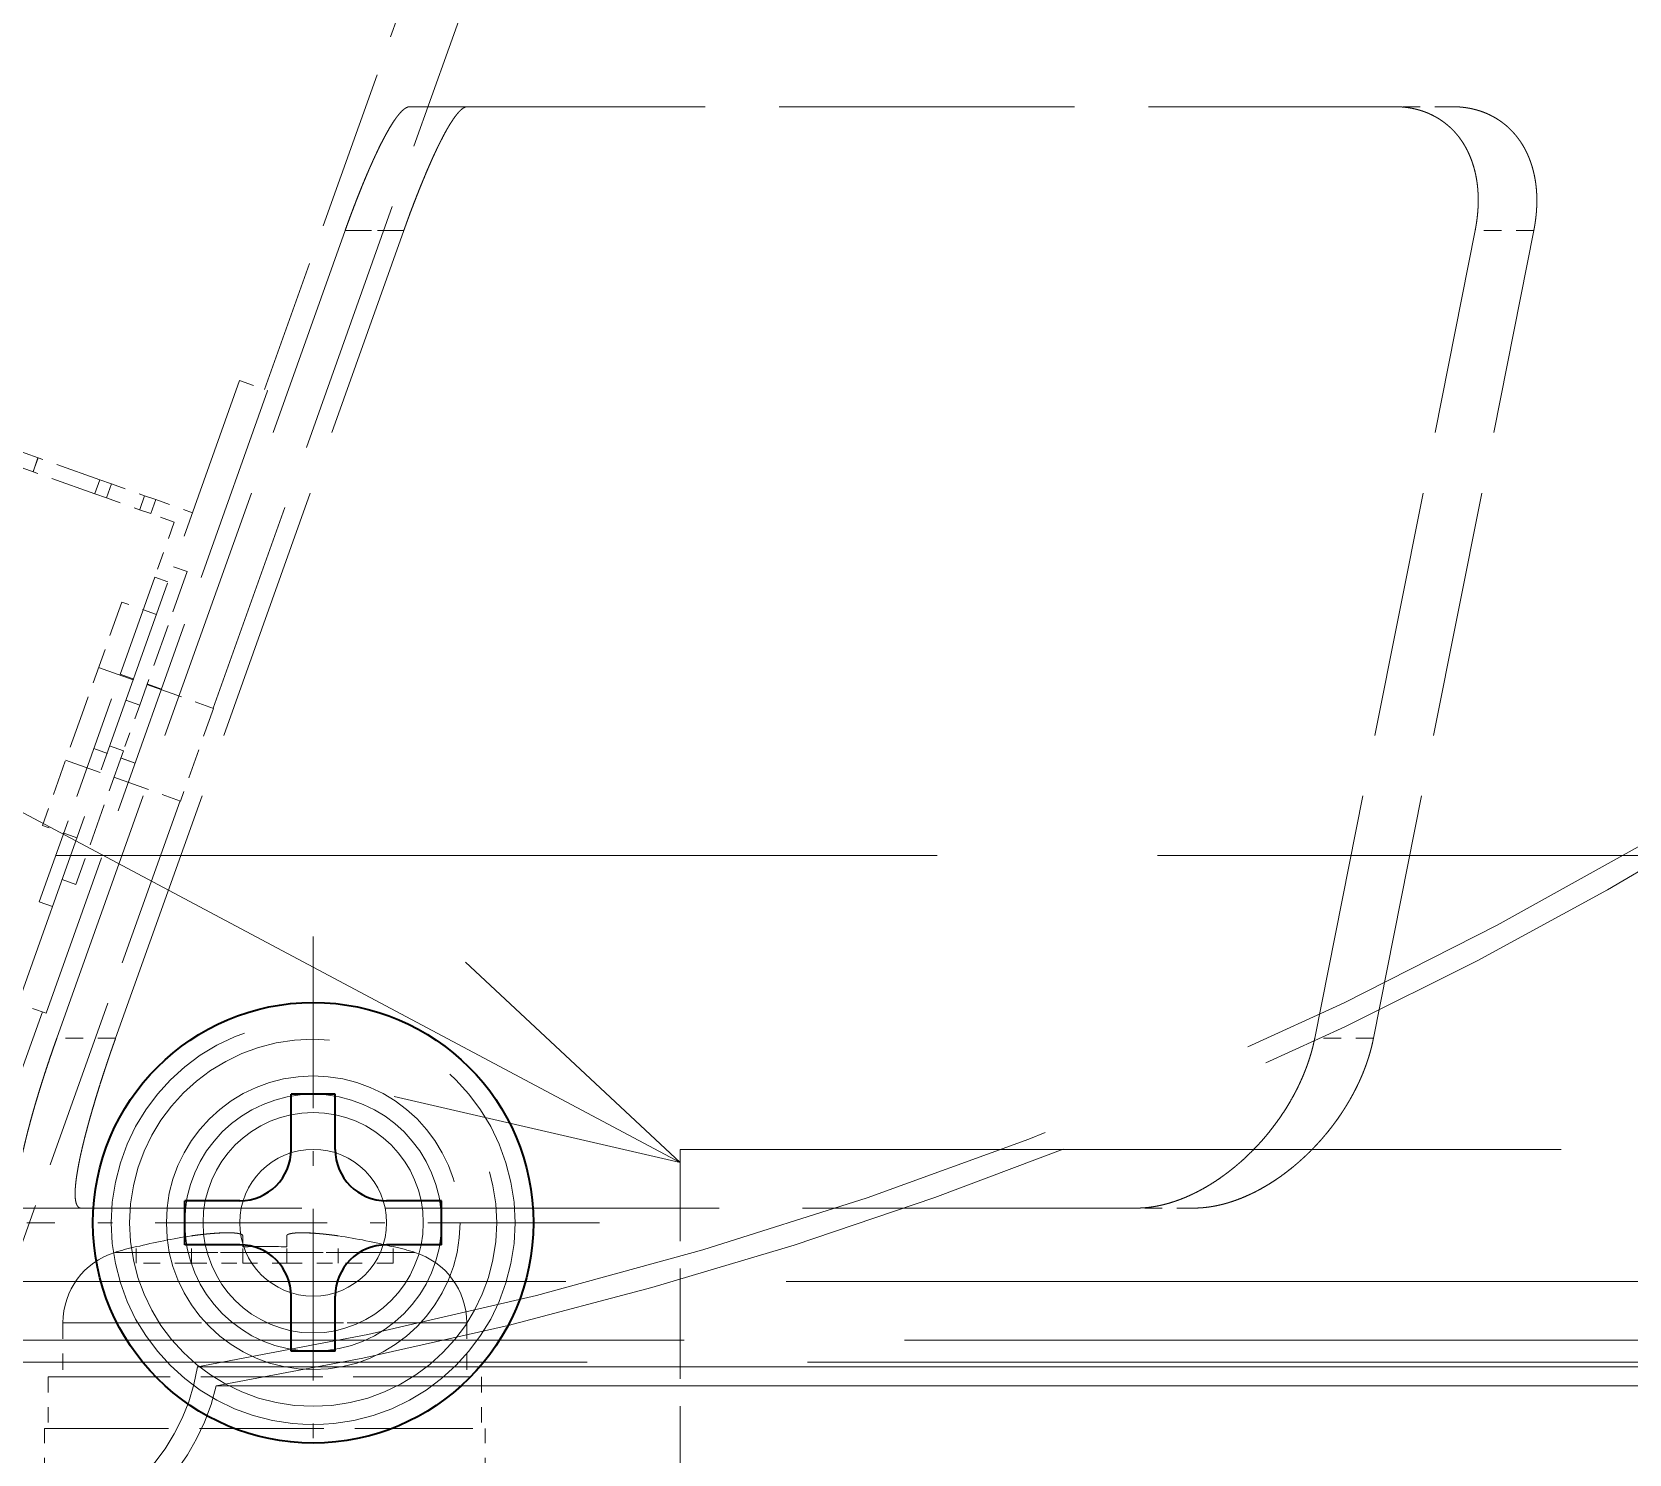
# Model space of a CAD drawing. Extents: x 23 to 587, y 4 to 413.
# Drawn here: x 67.76 to 78.64, y 218.28 to 227.96 of the extents above; entities that cross this region are included whole.
import ezdxf

# ---------------------------------------------------------------- set-up
doc = ezdxf.new("R2010")
doc.units = 0
doc.linetypes.add('DASHDOT', pattern=[18.5, 12, -3, 0.5, -3])
doc.linetypes.add('DASHED', pattern=[15, 12, -3])
doc.layers.get('0').update_dxf_attribs({"lineweight": 13})

# ---------------------------------------------------------------- blocks, each defined once
blk = doc.blocks.new('BLOCK6904')
at = {"color": 7, "linetype": 'DASHDOT', "lineweight": 13, "ltscale": 0.195}
for p, q in [((-40, 15.4), (-40, 7.6)), ((-36.1, 11.5), (-43.9, 11.5))]:
    blk.add_line(p, q, dxfattribs=at)
blk = doc.blocks.new('BLOCK6912')
at = {"color": 7, "lineweight": 13}
blk.add_line((-35, 12.32), (-87.536, 40.271), dxfattribs=at)
blk.add_lwpolyline([(-38.897, 13.221), (-35, 12.32), (-37.925, 15.049)], dxfattribs=at)
blk = doc.blocks.new('BLOCK6915')
at = {"color": 7, "linetype": 'DASHED', "lineweight": 13, "ltscale": 0.182155}
blk.add_line((-38.211, 29.709), (-40.662, 22.847), dxfattribs=at)
at = {"color": 7, "linetype": 'DASHED', "lineweight": 13, "ltscale": 0.29022}
blk.add_line((-37.458, 29.44), (-41.362, 18.507), dxfattribs=at)
at = {"color": 7, "linetype": 'DASHED', "lineweight": 13, "ltscale": 0.335402}
blk.add_line((-38.685, 26.7), (-25.269, 26.7), dxfattribs=at)
at = {"color": 7, "linetype": 'DASHED', "lineweight": 13, "ltscale": 0.019597}
blk.add_line((-24.485, 26.7), (-25.269, 26.7), dxfattribs=at)
at = {"color": 7, "linetype": 'DASHED', "lineweight": 13, "ltscale": 0.292001}
blk.add_line((-43.492, 14.013), (-39.565, 25.013), dxfattribs=at)
blk.add_line((-43.492, 14.013), (-39.565, 25.013), dxfattribs=at)
at = {"color": 7, "linetype": 'DASHED', "lineweight": 13, "ltscale": 0.291986}
blk.add_line((-42.691, 14.013), (-38.766, 25.013), dxfattribs=at)
blk.add_line((-42.691, 14.013), (-38.766, 25.013), dxfattribs=at)
at = {"color": 7, "linetype": 'DASHED', "lineweight": 13, "ltscale": 0.019974}
for p, q in [((-39.565, 25.013), (-38.766, 25.013)), ((-38.766, 25.013), (-39.565, 25.013)), ((-23.374, 25.013), (-24.173, 25.013)), ((-23.374, 25.013), (-24.173, 25.013))]:
    blk.add_line(p, q, dxfattribs=at)
at = {"color": 7, "linetype": 'DASHED', "lineweight": 13, "ltscale": 0.280373}
blk.add_line((-26.358, 14.013), (-24.173, 25.013), dxfattribs=at)
blk.add_line((-26.358, 14.013), (-24.173, 25.013), dxfattribs=at)
at = {"color": 7, "linetype": 'DASHED', "lineweight": 13, "ltscale": 0.280364}
blk.add_line((-25.558, 14.013), (-23.374, 25.013), dxfattribs=at)
blk.add_line((-25.558, 14.013), (-23.374, 25.013), dxfattribs=at)
at = {"color": 7, "linetype": 'DASHED', "lineweight": 13, "ltscale": 0.225}
for p, q in [((-44.019, 14.489), (-41.003, 22.969)), ((-40.62, 22.832), (-43.636, 14.353))]:
    blk.add_line(p, q, dxfattribs=at)
at = {"color": 7, "linetype": 'DASHED', "lineweight": 13, "ltscale": 0.010165}
for p, q in [((-41.003, 22.969), (-40.62, 22.832)), ((-43.636, 14.353), (-44.019, 14.489))]:
    blk.add_line(p, q, dxfattribs=at)
at = {"color": 7, "linetype": 'DASHED', "lineweight": 13, "ltscale": 0.063832}
for p, q in [((-45.314, 22.476), (-42.908, 21.62)), ((-45.382, 22.285), (-42.976, 21.429))]:
    blk.add_line(p, q, dxfattribs=at)
at = {"color": 7, "linetype": 'DASHED', "lineweight": 13, "ltscale": 0.005066}
for p, q in [((-43.816, 21.728), (-43.748, 21.919)), ((-43.748, 21.919), (-43.816, 21.728)), ((-42.908, 21.62), (-42.976, 21.429)), ((-42.908, 21.62), (-42.976, 21.429)), ((-42.908, 21.62), (-42.976, 21.429)), ((-42.908, 21.62), (-42.976, 21.429)), ((-42.748, 21.563), (-42.816, 21.372)), ((-42.748, 21.563), (-42.816, 21.372)), ((-42.748, 21.563), (-42.816, 21.372)), ((-42.748, 21.563), (-42.816, 21.372)), ((-42.296, 21.402), (-42.364, 21.211)), ((-42.296, 21.402), (-42.364, 21.211)), ((-42.296, 21.402), (-42.364, 21.211)), ((-42.296, 21.402), (-42.364, 21.211)), ((-42.145, 21.349), (-42.213, 21.158)), ((-42.145, 21.349), (-42.213, 21.158)), ((-42.145, 21.349), (-42.213, 21.158)), ((-42.145, 21.349), (-42.213, 21.158))]:
    blk.add_line(p, q, dxfattribs=at)
at = {"color": 7, "linetype": 'DASHED', "lineweight": 13, "ltscale": 0.004248}
for p, q in [((-42.908, 21.62), (-42.748, 21.563)), ((-42.816, 21.372), (-42.976, 21.429))]:
    blk.add_line(p, q, dxfattribs=at)
at = {"color": 7, "linetype": 'DASHED', "lineweight": 13, "ltscale": 0.012007}
for p, q in [((-42.748, 21.563), (-42.296, 21.402)), ((-42.816, 21.372), (-42.364, 21.211))]:
    blk.add_line(p, q, dxfattribs=at)
at = {"color": 7, "linetype": 'DASHED', "lineweight": 13, "ltscale": 0.004007}
for p, q in [((-42.296, 21.402), (-42.145, 21.349)), ((-42.364, 21.211), (-42.213, 21.158))]:
    blk.add_line(p, q, dxfattribs=at)
at = {"color": 7, "linetype": 'DASHED', "lineweight": 13, "ltscale": 0.013324}
blk.add_line((-42.145, 21.349), (-41.643, 21.17), dxfattribs=at)
at = {"color": 7, "linetype": 'DASHED', "lineweight": 13, "ltscale": 0.008516}
blk.add_line((-41.892, 21.043), (-42.213, 21.158), dxfattribs=at)
at = {"color": 7, "linetype": 'DASHED', "lineweight": 13, "ltscale": 0.019934}
blk.add_line((-41.892, 21.043), (-42.159, 20.292), dxfattribs=at)
at = {"color": 7, "linetype": 'DASHED', "lineweight": 13, "ltscale": 0.117343}
blk.add_line((-42.159, 20.292), (-43.732, 15.87), dxfattribs=at)
at = {"color": 7, "linetype": 'DASHED', "lineweight": 13, "ltscale": 0.048241}
for p, q in [((-41.716, 20.368), (-42.362, 18.55)), ((-42.584, 17.927), (-43.231, 16.109))]:
    blk.add_line(p, q, dxfattribs=at)
at = {"color": 7, "linetype": 'DASHED', "lineweight": 13, "ltscale": 0.004808}
for p, q in [((-42.159, 20.292), (-41.978, 20.228)), ((-43.732, 15.87), (-43.551, 15.806))]:
    blk.add_line(p, q, dxfattribs=at)
at = {"color": 7, "linetype": 'DASHED', "lineweight": 13, "ltscale": 0.005}
for p, q in [((-41.904, 20.435), (-41.716, 20.368)), ((-42.551, 18.617), (-42.362, 18.55)), ((-42.772, 17.994), (-42.584, 17.927)), ((-43.419, 16.176), (-43.231, 16.109))]:
    blk.add_line(p, q, dxfattribs=at)
at = {"color": 7, "linetype": 'DASHED', "lineweight": 13, "ltscale": 0.040371}
for p, q in [((-42.606, 19.953), (-43.147, 18.432)), ((-43.147, 18.432), (-43.689, 16.91))]:
    blk.add_line(p, q, dxfattribs=at)
at = {"color": 7, "linetype": 'DASHED', "lineweight": 13, "ltscale": 0.0125}
for p, q in [((-42.135, 19.786), (-42.606, 19.953)), ((-43.218, 16.743), (-43.689, 16.91)), ((-43.659, 8.7), (-43.659, 8.2)), ((-37.659, 8.7), (-37.659, 8.2))]:
    blk.add_line(p, q, dxfattribs=at)
at = {"color": 7, "linetype": 'DASHED', "lineweight": 13, "ltscale": 0.041552}
blk.add_line((-42.923, 19.063), (-41.357, 18.506), dxfattribs=at)
at = {"color": 7, "linetype": 'DASHED', "lineweight": 13, "ltscale": 0.014972}
for p, q in [((-42.63, 18.97), (-42.065, 18.769)), ((-42.065, 18.769), (-42.63, 18.97)), ((-42.989, 17.96), (-42.425, 17.759)), ((-42.425, 17.759), (-42.989, 17.96))]:
    blk.add_line(p, q, dxfattribs=at)
at = {"color": 7, "linetype": 'DASHED', "lineweight": 13, "ltscale": 0.016528}
blk.add_line((-42.362, 18.55), (-42.584, 17.927), dxfattribs=at)
at = {"color": 7, "linetype": 'DASHED', "lineweight": 13, "ltscale": 0.033489}
blk.add_line((-41.357, 18.506), (-41.808, 17.244), dxfattribs=at)
blk.add_line((-41.357, 18.506), (-41.808, 17.244), dxfattribs=at)
at = {"color": 7, "linetype": 'DASHED', "lineweight": 13, "ltscale": 0.04151}
blk.add_line((-43.372, 17.801), (-41.808, 17.244), dxfattribs=at)
at = {"color": 7, "linetype": 'DASHED', "lineweight": 13, "ltscale": 0.195009}
blk.add_line((-41.813, 17.246), (-44.436, 9.9), dxfattribs=at)
at = {"color": 7, "linetype": 'DASHED', "lineweight": 13}
for p, q in [((58.5, 16.5), (-58.5, 16.5)), ((-35, 12.5), (35, 12.5)), ((-48.557, 10.7), (-23.279, 10.7)), ((-23.279, 10.7), (48.557, 10.7)), ((-46.946, 9.9), (41.199, 9.9)), ((-48.268, 9.6), (-23.141, 9.6)), ((-23.141, 9.6), (48.268, 9.6)), ((-41.578, 9.539), (36.488, 9.539)), ((-36.488, 9.539), (41.578, 9.539)), ((-41.322, 9.278), (36.264, 9.278)), ((-36.264, 9.278), (41.322, 9.278))]:
    blk.add_line(p, q, dxfattribs=at)
at = {"color": 7, "linetype": 'DASHED', "lineweight": 13, "ltscale": 0.097469}
blk.add_line((-43.689, 14.372), (-45, 10.7), dxfattribs=at)
at = {"color": 7, "linetype": 'DASHED', "lineweight": 13, "ltscale": 0.020019}
for p, q in [((-42.691, 14.013), (-43.492, 14.013)), ((-42.691, 14.013), (-43.492, 14.013)), ((-25.558, 14.013), (-26.358, 14.013)), ((-25.558, 14.013), (-26.358, 14.013))]:
    blk.add_line(p, q, dxfattribs=at)
at = {"color": 7, "lineweight": 35, "ltscale": 0.01875}
for p, q in [((-40.3, 12.5), (-40.3, 13.25)), ((-39.7, 12.5), (-39.7, 13.25)), ((-41, 11.8), (-41.75, 11.8)), ((-38.25, 11.8), (-39, 11.8)), ((-41, 11.2), (-41.75, 11.2)), ((-38.25, 11.2), (-39, 11.2)), ((-40.3, 9.75), (-40.3, 10.5)), ((-39.7, 9.75), (-39.7, 10.5))]:
    blk.add_line(p, q, dxfattribs=at)
at = {"color": 7, "lineweight": 35, "ltscale": 0.014999}
for p, q in [((-39.7, 13.25), (-40.3, 13.25)), ((-41.75, 11.2), (-41.75, 11.8)), ((-38.25, 11.2), (-38.25, 11.8)), ((-39.7, 9.75), (-40.3, 9.75))]:
    blk.add_line(p, q, dxfattribs=at)
at = {"color": 7, "linetype": 'DASHED', "lineweight": 13, "ltscale": 0.125}
blk.add_line((-35, 7.5), (-35, 12.5), dxfattribs=at)
at = {"color": 7, "linetype": 'DASHED', "lineweight": 13, "ltscale": 0.378958}
blk.add_line((-28.786, 11.7), (-43.944, 11.7), dxfattribs=at)
at = {"color": 7, "linetype": 'DASHED', "lineweight": 13, "ltscale": 0.019578}
blk.add_line((-28.003, 11.7), (-28.786, 11.7), dxfattribs=at)
at = {"color": 7, "linetype": 'DASHED', "lineweight": 13, "ltscale": 0.009293}
for p, q in [((-41.659, 10.95), (-41.659, 11.322)), ((-41.659, 10.95), (-41.659, 11.322)), ((-39.659, 10.95), (-39.659, 11.322)), ((-39.659, 10.95), (-39.659, 11.322))]:
    blk.add_line(p, q, dxfattribs=at)
at = {"color": 7, "linetype": 'DASHED', "lineweight": 13, "ltscale": 0.003766}
for p, q in [((-40.959, 11.322), (-40.959, 11.171)), ((-40.359, 11.322), (-40.359, 11.171))]:
    blk.add_line(p, q, dxfattribs=at)
at = {"color": 7, "linetype": 'DASHED', "lineweight": 13, "ltscale": 0.095835}
for p, q in [((-42.7, 11.096), (-38.867, 11.096)), ((-42.45, 11.096), (-38.617, 11.096))]:
    blk.add_line(p, q, dxfattribs=at)
at = {"color": 7, "linetype": 'DASHED', "lineweight": 13, "ltscale": 0.000166026}
for p, q in [((-42.409, 11.178), (-42.409, 11.171)), ((-38.909, 11.178), (-38.909, 11.171))]:
    blk.add_line(p, q, dxfattribs=at)
at = {"color": 7, "linetype": 'DASHED', "lineweight": 13, "ltscale": 0.005527}
for p, q in [((-42.409, 10.95), (-42.409, 11.171)), ((-40.959, 10.95), (-40.959, 11.171)), ((-40.359, 10.95), (-40.359, 11.171)), ((-38.909, 10.95), (-38.909, 11.171))]:
    blk.add_line(p, q, dxfattribs=at)
at = {"color": 7, "linetype": 'DASHED', "lineweight": 13, "ltscale": 0.01875}
for p, q in [((-41.659, 10.95), (-42.409, 10.95)), ((-38.909, 10.95), (-39.659, 10.95))]:
    blk.add_line(p, q, dxfattribs=at)
at = {"color": 7, "linetype": 'DASHED', "lineweight": 13, "ltscale": 0.0175}
for p, q in [((-41.659, 10.95), (-40.959, 10.95)), ((-40.359, 10.95), (-39.659, 10.95)), ((-43.609, 9.4), (-43.609, 8.7)), ((-37.709, 9.4), (-37.709, 8.7))]:
    blk.add_line(p, q, dxfattribs=at)
at = {"color": 7, "linetype": 'DASHED', "lineweight": 13, "ltscale": 0.014999}
blk.add_line((-40.359, 10.95), (-40.959, 10.95), dxfattribs=at)
at = {"color": 7, "linetype": 'DASHED', "lineweight": 13, "ltscale": 0.129084}
for p, q in [((-43.409, 10.139), (-38.245, 10.139)), ((-43.072, 10.139), (-37.909, 10.139))]:
    blk.add_line(p, q, dxfattribs=at)
at = {"color": 7, "linetype": 'DASHED', "lineweight": 13, "ltscale": 0.018478}
for p, q in [((-43.409, 10.139), (-43.409, 9.4)), ((-37.909, 10.139), (-37.909, 9.4))]:
    blk.add_line(p, q, dxfattribs=at)
at = {"color": 7, "linetype": 'DASHED', "lineweight": 13, "ltscale": 0.138472}
blk.add_line((-43.609, 9.4), (-38.07, 9.4), dxfattribs=at)
at = {"color": 7, "linetype": 'DASHED', "lineweight": 13, "ltscale": 0.009028}
blk.add_line((-38.07, 9.4), (-37.709, 9.4), dxfattribs=at)
at = {"color": 7, "linetype": 'DASHED', "lineweight": 13, "ltscale": 0.140819}
blk.add_line((-43.659, 8.7), (-38.026, 8.7), dxfattribs=at)
at = {"color": 7, "linetype": 'DASHED', "lineweight": 13, "ltscale": 0.009181}
blk.add_line((-38.026, 8.7), (-37.659, 8.7), dxfattribs=at)
at = {"color": 7, "linetype": 'DASHED', "lineweight": 13}
for radius in [3, 2.75, 2.75, 2.5, 2, 1.75, 1.75, 1.5, 1.5, 1, 1]:
    blk.add_circle((-40, 11.5), radius, dxfattribs=at)
at = {"color": 7, "lineweight": 35}
blk.add_circle((-40, 11.5), 3, dxfattribs=at)
at = {"color": 7, "linetype": 'DASHED', "lineweight": 13}
for centre, radius, start, end in [((-51.218, 67.002), 58.266, 279.52362, 316.45561), ((-51.218, 67.002), 58.566, 279.72794, 311.39378), ((-40.659, 4.4), 6.993, 98.2207, 104.4915), ((-40.659, 4.4), 6.993, 98.2207, 104.4915), ((-41.014, 6.917), 4.452, 94.2546, 98.3259), ((-40.303, 6.917), 4.452, 81.6741, 85.7454), ((-40.659, 4.399), 6.994, 75.509, 81.7788), ((-40.659, 4.399), 6.994, 75.509, 81.7788), ((-42.409, 10.139), 1, 106.9578, 180), ((-40.649, 4.367), 7.035, 104.4816, 106.9495), ((-40.659, 4.399), 6.779, 87.4636, 92.5364), ((-40.659, 4.399), 6.779, 87.4636, 92.5364), ((-40.668, 4.367), 7.035, 73.0505, 75.5184), ((-38.909, 10.139), 1, 0, 73.0422), ((-44.247, 9.946), 2.7, 270, 351.3288), ((-44.247, 9.946), 3, 270, 347.1342)]:
    blk.add_arc(centre, radius, start, end, dxfattribs=at)
at = {"color": 7, "lineweight": 35}
for centre, start, end in [((-41, 12.5), 270, 360), ((-39, 12.5), 180, 270), ((-41, 10.5), 360, 450), ((-39, 10.5), 90, 180)]:
    blk.add_arc(centre, 0.7, start, end, dxfattribs=at)
at = {"color": 7, "linetype": 'DASHED', "lineweight": 13}
for points, knots in [([(-39.565, 25.013), (-39.479, 25.253), (-39.389, 25.491), (-39.305, 25.697), (-39.091, 26.19), (-38.931, 26.476), (-38.848, 26.596), (-38.769, 26.676), (-38.707, 26.697), (-38.699, 26.699), (-38.692, 26.7), (-38.685, 26.7)], [0, 0, 0, 0, 0, 0, 2.20938, 2.20938, 2.20938, 6.042049, 6.042049, 6.042049, 6.590529, 6.590529, 6.590529, 6.590529, 6.590529, 6.590529]), ([(-39.565, 25.013), (-39.479, 25.253), (-39.389, 25.491), (-39.305, 25.697), (-39.091, 26.19), (-38.931, 26.476), (-38.848, 26.596), (-38.769, 26.676), (-38.707, 26.697), (-38.699, 26.699), (-38.692, 26.7), (-38.685, 26.7)], [0, 0, 0, 0, 0, 0, 2.20938, 2.20938, 2.20938, 6.042049, 6.042049, 6.042049, 6.590529, 6.590529, 6.590529, 6.590529, 6.590529, 6.590529]), ([(-37.901, 26.7), (-37.952, 26.7), (-38.017, 26.649), (-38.099, 26.543), (-38.249, 26.286), (-38.46, 25.809), (-38.536, 25.625), (-38.633, 25.378), (-38.729, 25.116), (-38.741, 25.082), (-38.753, 25.047), (-38.766, 25.013)], [0, 0, 0, 0, 0, 0, 4.248999, 4.248999, 4.248999, 6.361665, 6.361665, 6.361665, 6.67856, 6.67856, 6.67856, 6.67856, 6.67856, 6.67856]), ([(-37.901, 26.7), (-37.952, 26.7), (-38.017, 26.649), (-38.099, 26.543), (-38.249, 26.286), (-38.46, 25.809), (-38.536, 25.625), (-38.633, 25.378), (-38.729, 25.116), (-38.741, 25.082), (-38.753, 25.047), (-38.766, 25.013)], [0, 0, 0, 0, 0, 0, 4.248999, 4.248999, 4.248999, 6.361665, 6.361665, 6.361665, 6.67856, 6.67856, 6.67856, 6.67856, 6.67856, 6.67856]), ([(-24.173, 25.013), (-24.141, 25.176), (-24.123, 25.339), (-24.123, 25.492), (-24.157, 25.827), (-24.255, 26.084), (-24.326, 26.209), (-24.528, 26.471), (-24.775, 26.616), (-24.933, 26.673), (-25.099, 26.7), (-25.269, 26.7)], [0, 0, 0, 0, 0, 0, 1.479572, 1.479572, 1.479572, 3.493654, 3.493654, 3.493654, 6.651283, 6.651283, 6.651283, 6.651283, 6.651283, 6.651283]), ([(-24.173, 25.013), (-24.141, 25.176), (-24.123, 25.339), (-24.123, 25.492), (-24.157, 25.827), (-24.255, 26.084), (-24.326, 26.209), (-24.528, 26.471), (-24.775, 26.616), (-24.933, 26.673), (-25.099, 26.7), (-25.269, 26.7)], [0, 0, 0, 0, 0, 0, 1.479572, 1.479572, 1.479572, 3.493654, 3.493654, 3.493654, 6.651283, 6.651283, 6.651283, 6.651283, 6.651283, 6.651283]), ([(-24.485, 26.7), (-24.311, 26.7), (-24.142, 26.672), (-23.98, 26.614), (-23.763, 26.486), (-23.581, 26.267), (-23.531, 26.196), (-23.44, 26.031), (-23.373, 25.822), (-23.347, 25.703), (-23.325, 25.497), (-23.336, 25.268), (-23.345, 25.183), (-23.357, 25.098), (-23.374, 25.013)], [0, 0, 0, 0, 0, 0, 3.26423, 3.26423, 3.26423, 4.588638, 4.588638, 4.588638, 5.972831, 5.972831, 5.972831, 6.747275, 6.747275, 6.747275, 6.747275, 6.747275, 6.747275]), ([(-24.485, 26.7), (-24.311, 26.7), (-24.142, 26.672), (-23.98, 26.614), (-23.763, 26.486), (-23.581, 26.267), (-23.531, 26.196), (-23.44, 26.031), (-23.373, 25.822), (-23.347, 25.703), (-23.325, 25.497), (-23.336, 25.268), (-23.345, 25.183), (-23.357, 25.098), (-23.374, 25.013)], [0, 0, 0, 0, 0, 0, 3.26423, 3.26423, 3.26423, 4.588638, 4.588638, 4.588638, 5.972831, 5.972831, 5.972831, 6.747275, 6.747275, 6.747275, 6.747275, 6.747275, 6.747275]), ([(-43.492, 14.013), (-43.597, 13.719), (-43.696, 13.421), (-43.776, 13.159), (-43.939, 12.578), (-44.019, 12.172), (-44.042, 11.986), (-44.04, 11.805), (-43.997, 11.722), (-43.982, 11.708), (-43.965, 11.7), (-43.944, 11.7)], [0, 0, 0, 0, 0, 0, 2.707376, 2.707376, 2.707376, 6.667159, 6.667159, 6.667159, 8.102253, 8.102253, 8.102253, 8.102253, 8.102253, 8.102253]), ([(-43.492, 14.013), (-43.597, 13.719), (-43.696, 13.421), (-43.776, 13.159), (-43.939, 12.578), (-44.019, 12.172), (-44.042, 11.986), (-44.04, 11.805), (-43.997, 11.722), (-43.982, 11.708), (-43.965, 11.7), (-43.944, 11.7)], [0, 0, 0, 0, 0, 0, 2.707376, 2.707376, 2.707376, 6.667159, 6.667159, 6.667159, 8.102253, 8.102253, 8.102253, 8.102253, 8.102253, 8.102253]), ([(-43.161, 11.7), (-43.228, 11.7), (-43.261, 11.787), (-43.259, 11.949), (-43.205, 12.314), (-43.053, 12.891), (-42.988, 13.118), (-42.888, 13.439), (-42.771, 13.787), (-42.745, 13.862), (-42.718, 13.937), (-42.691, 14.013)], [0, 0, 0, 0, 0, 0, 4.957778, 4.957778, 4.957778, 7.502498, 7.502498, 7.502498, 8.195921, 8.195921, 8.195921, 8.195921, 8.195921, 8.195921]), ([(-43.161, 11.7), (-43.228, 11.7), (-43.261, 11.787), (-43.259, 11.949), (-43.205, 12.314), (-43.053, 12.891), (-42.988, 13.118), (-42.888, 13.439), (-42.771, 13.787), (-42.745, 13.862), (-42.718, 13.937), (-42.691, 14.013)], [0, 0, 0, 0, 0, 0, 4.957778, 4.957778, 4.957778, 7.502498, 7.502498, 7.502498, 8.195921, 8.195921, 8.195921, 8.195921, 8.195921, 8.195921]), ([(-26.358, 14.013), (-26.398, 13.811), (-26.461, 13.61), (-26.543, 13.418), (-26.807, 12.915), (-27.131, 12.528), (-27.349, 12.32), (-27.775, 11.992), (-28.2, 11.797), (-28.401, 11.734), (-28.598, 11.7), (-28.786, 11.7)], [0, 0, 0, 0, 0, 0, 1.83104, 1.83104, 1.83104, 5.262284, 5.262284, 5.262284, 8.425874, 8.425874, 8.425874, 8.425874, 8.425874, 8.425874]), ([(-26.358, 14.013), (-26.398, 13.811), (-26.461, 13.61), (-26.543, 13.418), (-26.807, 12.915), (-27.131, 12.528), (-27.349, 12.32), (-27.775, 11.992), (-28.2, 11.797), (-28.401, 11.734), (-28.598, 11.7), (-28.786, 11.7)], [0, 0, 0, 0, 0, 0, 1.83104, 1.83104, 1.83104, 5.262284, 5.262284, 5.262284, 8.425874, 8.425874, 8.425874, 8.425874, 8.425874, 8.425874]), ([(-28.003, 11.7), (-27.761, 11.7), (-27.507, 11.754), (-27.248, 11.855), (-26.818, 12.097), (-26.398, 12.479), (-26.238, 12.649), (-26.031, 12.912), (-25.849, 13.226), (-25.804, 13.31), (-25.715, 13.494), (-25.641, 13.691), (-25.607, 13.797), (-25.579, 13.905), (-25.558, 14.013)], [0, 0, 0, 0, 0, 0, 4.09131, 4.09131, 4.09131, 6.662082, 6.662082, 6.662082, 7.56041, 7.56041, 7.56041, 8.539913, 8.539913, 8.539913, 8.539913, 8.539913, 8.539913]), ([(-28.003, 11.7), (-27.761, 11.7), (-27.507, 11.754), (-27.248, 11.855), (-26.818, 12.097), (-26.398, 12.479), (-26.238, 12.649), (-26.031, 12.912), (-25.849, 13.226), (-25.804, 13.31), (-25.715, 13.494), (-25.641, 13.691), (-25.607, 13.797), (-25.579, 13.905), (-25.558, 14.013)], [0, 0, 0, 0, 0, 0, 4.09131, 4.09131, 4.09131, 6.662082, 6.662082, 6.662082, 7.56041, 7.56041, 7.56041, 8.539913, 8.539913, 8.539913, 8.539913, 8.539913, 8.539913]), ([(-41.659, 11.322), (-41.609, 11.329), (-41.57, 11.334), (-41.537, 11.338), (-41.409, 11.352), (-41.343, 11.357), (-41.301, 11.36), (-41.207, 11.364), (-41.136, 11.364), (-41.101, 11.363), (-41.056, 11.361), (-41.013, 11.353), (-41.005, 11.351), (-40.989, 11.347), (-40.974, 11.341), (-40.968, 11.338), (-40.961, 11.333), (-40.959, 11.324), (-40.959, 11.323), (-40.959, 11.323), (-40.959, 11.322)], [0, 0, 0, 0, 0, 0, 0.647352, 0.647352, 0.647352, 2.886415, 2.886415, 2.886415, 5.757566, 5.757566, 5.757566, 6.467897, 6.467897, 6.467897, 7.2005, 7.2005, 7.2005, 7.272679, 7.272679, 7.272679, 7.272679, 7.272679, 7.272679]), ([(-41.344, 11.356), (-41.261, 11.362), (-41.208, 11.364), (-41.166, 11.364), (-41.096, 11.364), (-41.032, 11.357), (-41.017, 11.354), (-40.988, 11.349), (-40.967, 11.337), (-40.963, 11.333), (-40.959, 11.329), (-40.959, 11.322)], [0, 0, 0, 0, 0, 0, 3.488442, 3.488442, 3.488442, 5.229943, 5.229943, 5.229943, 5.79468, 5.79468, 5.79468, 5.79468, 5.79468, 5.79468]), ([(-39.973, 11.356), (-40.056, 11.362), (-40.11, 11.364), (-40.152, 11.364), (-40.221, 11.364), (-40.285, 11.357), (-40.301, 11.354), (-40.329, 11.349), (-40.351, 11.337), (-40.355, 11.333), (-40.359, 11.329), (-40.359, 11.322)], [0, 0, 0, 0, 0, 0, 3.488442, 3.488442, 3.488442, 5.229942, 5.229942, 5.229942, 5.79468, 5.79468, 5.79468, 5.79468, 5.79468, 5.79468]), ([(-39.659, 11.322), (-39.709, 11.329), (-39.748, 11.334), (-39.78, 11.338), (-39.908, 11.352), (-39.974, 11.357), (-40.016, 11.36), (-40.11, 11.364), (-40.181, 11.364), (-40.217, 11.363), (-40.261, 11.361), (-40.304, 11.353), (-40.312, 11.351), (-40.329, 11.347), (-40.344, 11.341), (-40.349, 11.338), (-40.357, 11.333), (-40.358, 11.324), (-40.359, 11.323), (-40.359, 11.323), (-40.359, 11.322)], [0, 0, 0, 0, 0, 0, 0.647352, 0.647352, 0.647352, 2.886415, 2.886415, 2.886415, 5.757566, 5.757566, 5.757566, 6.467897, 6.467897, 6.467897, 7.2005, 7.2005, 7.2005, 7.272679, 7.272679, 7.272679, 7.272679, 7.272679, 7.272679])]:
    blk.add_open_spline(points, degree=5, knots=knots, dxfattribs=at)

msp = doc.modelspace()

# ---------------------------------------------------------------- block references
at = {"lineweight": 0, "xscale": 0.5, "yscale": 0.5, "zscale": 0.5}
for name in ['BLOCK6915', 'BLOCK6912', 'BLOCK6904']:
    msp.add_blockref(name, (89.6743, 214.1001), dxfattribs=at)

doc.saveas('drawing.dxf')
